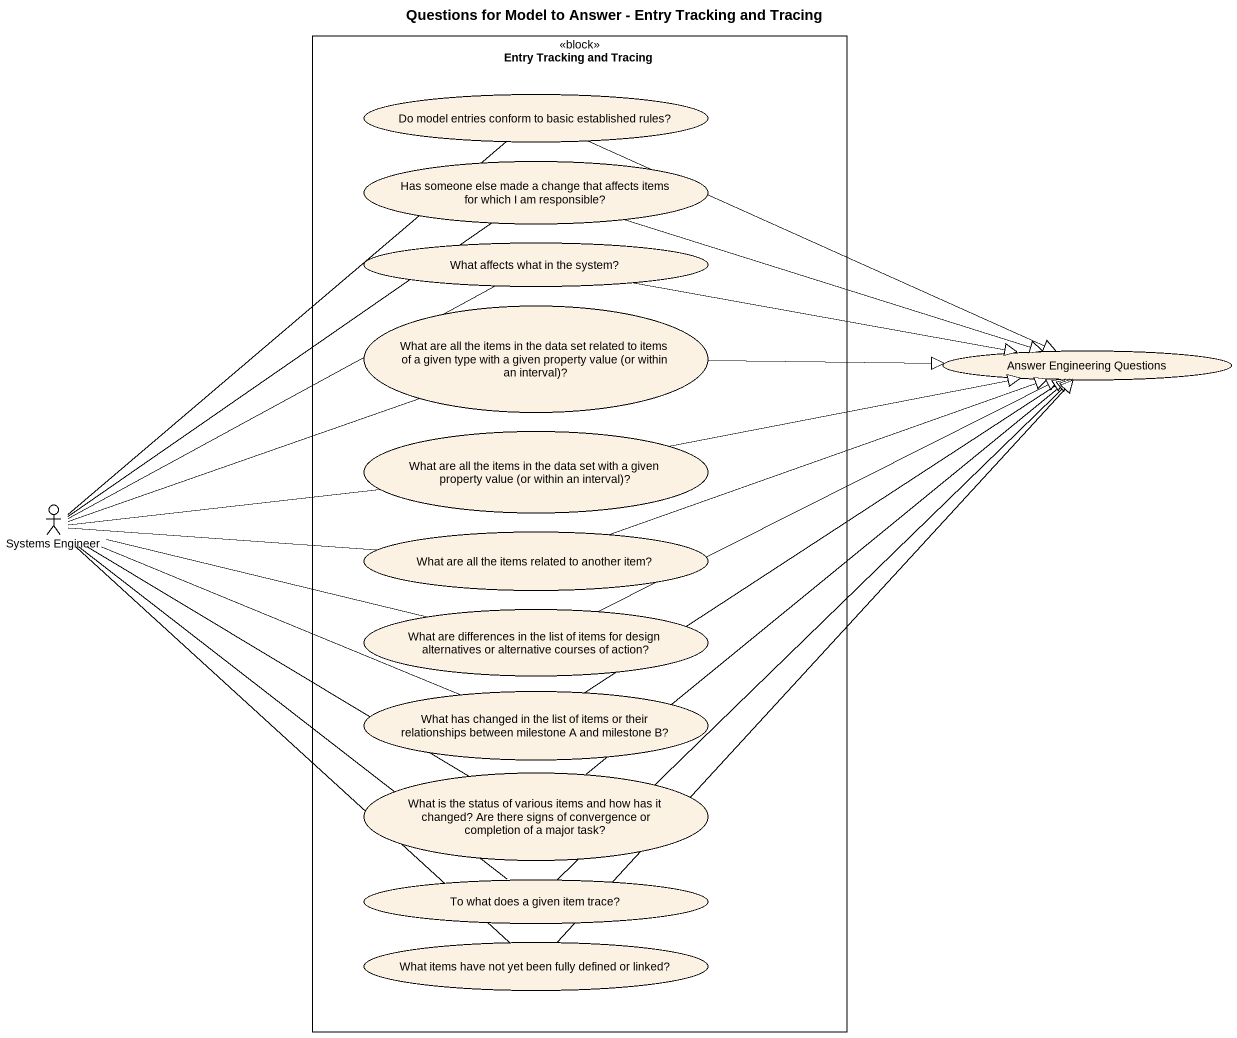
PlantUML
@startuml
title Questions for Model to Answer - Entry Tracking and Tracing
rectangle "Entry Tracking and Tracing" as Entry_Tracking_and_Tracing <<block>> {
  usecase "Do model entries conform to basic established rules?" as Do_model_entries_conform_to
  usecase "Has someone else made a change that affects items for which I am responsible?" as Has_someone_else_made_a
  usecase "What affects what in the system?" as What_affects_what_in_the
  usecase "What are all the items in the data set related to items of a given type with a given property value (or within an interval)?" as What_are_all_the_items_in
  usecase "What are all the items in the data set with a given property value (or within an interval)?" as What_are_all_the_items_in_2
  usecase "What are all the items related to another item?" as What_are_all_the_items
  usecase "What are differences in the list of items for design alternatives or alternative courses of action?" as What_are_differences_in_the
  usecase "What has changed in the list of items or their relationships between milestone A and milestone B?" as What_has_changed_in_the
  usecase "What is the status of various items and how has it changed? Are there signs of convergence or completion of a major task?" as What_is_the_status_of
  usecase "To what does a given item trace?" as To_what_does_a_given_item
  usecase "What items have not yet been fully defined or linked?" as What_items_have_not_yet
}
usecase "Answer Engineering Questions" as Answer_Engineering_Questions
actor "Systems Engineer" as Systems_Engineer
Do_model_entries_conform_to -right-|> Answer_Engineering_Questions
Has_someone_else_made_a -right-|> Answer_Engineering_Questions
What_affects_what_in_the -right-|> Answer_Engineering_Questions
What_are_all_the_items_in -right-|> Answer_Engineering_Questions
What_are_all_the_items_in_2 -right-|> Answer_Engineering_Questions
Systems_Engineer -up- Do_model_entries_conform_to
Systems_Engineer -up- Has_someone_else_made_a
Systems_Engineer -right- What_affects_what_in_the
Systems_Engineer -right- What_are_all_the_items_in
Systems_Engineer -right- What_are_all_the_items_in_2
Systems_Engineer -right- What_are_all_the_items
Systems_Engineer -right- What_are_differences_in_the
Systems_Engineer -right- What_has_changed_in_the
Systems_Engineer -- What_is_the_status_of
Systems_Engineer -- To_what_does_a_given_item
Systems_Engineer -- What_items_have_not_yet
What_are_all_the_items -right-|> Answer_Engineering_Questions
What_are_differences_in_the -right-|> Answer_Engineering_Questions
What_has_changed_in_the -up-|> Answer_Engineering_Questions
What_is_the_status_of -up-|> Answer_Engineering_Questions
To_what_does_a_given_item -up-|> Answer_Engineering_Questions
What_items_have_not_yet -up-|> Answer_Engineering_Questions
@enduml
